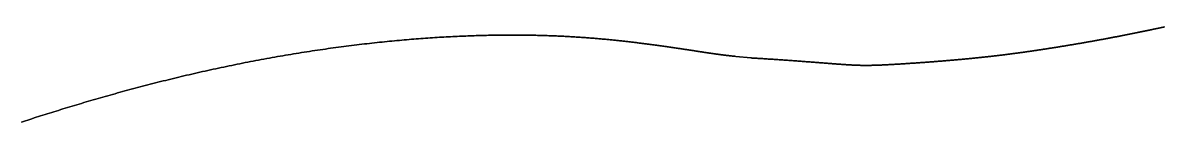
# Model space of a CAD drawing. Header units: inches. Extents: x 130170 to 284068, y 377793 to 804530.
# Drawn here: x 253942.7 to 254027.8, y 753932.6 to 753939.7 of the extents above; entities that cross this region are included whole.
import ezdxf

# ---------------------------------------------------------------- set-up
doc = ezdxf.new("R2010")
doc.units = ezdxf.units.IN
doc.header["$MEASUREMENT"] = 0
doc.layers.add('muni_il', color=7, linetype='Continuous')

msp = doc.modelspace()

# ---------------------------------------------------------------- linework, layer by layer
at = {"layer": 'muni_il'}
for points in [[(254027.872, 753939.684), (254027.829, 753939.675), (254027.785, 753939.666), (254027.742, 753939.657), (254027.698, 753939.648), (254027.655, 753939.638), (254027.612, 753939.629), (254027.569, 753939.62), (254027.526, 753939.611), (254027.483, 753939.602), (254027.44, 753939.593), (254027.398, 753939.584), (254027.355, 753939.575), (254027.313, 753939.567), (254027.27, 753939.558), (254027.228, 753939.549), (254027.186, 753939.54), (254027.144, 753939.531), (254027.101, 753939.522), (254027.059, 753939.514), (254027.017, 753939.505), (254026.976, 753939.496), (254026.934, 753939.487), (254026.892, 753939.479), (254026.85, 753939.47), (254026.809, 753939.461), (254026.767, 753939.453), (254026.725, 753939.444), (254026.684, 753939.435), (254026.643, 753939.427), (254026.601, 753939.418), (254026.56, 753939.41), (254026.519, 753939.401), (254026.477, 753939.393), (254026.436, 753939.384), (254026.395, 753939.376), (254026.354, 753939.367), (254026.313, 753939.359), (254026.272, 753939.35), (254026.231, 753939.342), (254026.19, 753939.333), (254026.149, 753939.325), (254026.108, 753939.317), (254026.067, 753939.308), (254026.026, 753939.3), (254025.985, 753939.292), (254025.944, 753939.283), (254025.903, 753939.275), (254025.863, 753939.267), (254025.822, 753939.258), (254025.781, 753939.25), (254025.74, 753939.242), (254025.699, 753939.234), (254025.658, 753939.225), (254025.618, 753939.217), (254025.577, 753939.209), (254025.536, 753939.201), (254025.495, 753939.193), (254025.454, 753939.184), (254025.414, 753939.176), (254025.373, 753939.168), (254025.332, 753939.16), (254025.291, 753939.152), (254025.25, 753939.144), (254025.209, 753939.136), (254025.169, 753939.128), (254025.128, 753939.119), (254025.087, 753939.111), (254025.046, 753939.103), (254025.005, 753939.095), (254024.964, 753939.087), (254024.923, 753939.079), (254024.882, 753939.071), (254024.841, 753939.063), (254024.8, 753939.055), (254024.759, 753939.047), (254024.717, 753939.039), (254024.676, 753939.031), (254024.635, 753939.023), (254024.594, 753939.015), (254024.552, 753939.007), (254024.511, 753938.999), (254024.47, 753938.991), (254024.428, 753938.983), (254024.387, 753938.975), (254024.345, 753938.967), (254024.304, 753938.959), (254024.262, 753938.951), (254024.221, 753938.943), (254024.179, 753938.935), (254024.137, 753938.927), (254024.096, 753938.919), (254024.054, 753938.911), (254024.012, 753938.903), (254023.97, 753938.896), (254023.928, 753938.888), (254023.886, 753938.88), (254023.844, 753938.872), (254023.802, 753938.864), (254023.76, 753938.856), (254023.718, 753938.848), (254023.675, 753938.84), (254023.633, 753938.832), (254023.59, 753938.824), (254023.548, 753938.816), (254023.506, 753938.809), (254023.463, 753938.801), (254023.42, 753938.793), (254023.378, 753938.785), (254023.335, 753938.777), (254023.292, 753938.769), (254023.249, 753938.761), (254023.207, 753938.754), (254023.163, 753938.746), (254023.12, 753938.738), (254023.077, 753938.73), (254023.034, 753938.722), (254022.991, 753938.714), (254022.948, 753938.706), (254022.904, 753938.699), (254022.861, 753938.691), (254022.817, 753938.683), (254022.774, 753938.675), (254022.73, 753938.667), (254022.687, 753938.659), (254022.643, 753938.651), (254022.599, 753938.644), (254022.555, 753938.636), (254022.511, 753938.628), (254022.467, 753938.62), (254022.423, 753938.612), (254022.379, 753938.604), (254022.335, 753938.597), (254022.291, 753938.589), (254022.247, 753938.581), (254022.202, 753938.573), (254022.158, 753938.565), (254022.113, 753938.558), (254022.069, 753938.55), (254022.024, 753938.542), (254021.979, 753938.534), (254021.935, 753938.526), (254021.89, 753938.519), (254021.845, 753938.511), (254021.8, 753938.503), (254021.755, 753938.495), (254021.71, 753938.488), (254021.665, 753938.48), (254021.62, 753938.472), (254021.575, 753938.464), (254021.53, 753938.456), (254021.484, 753938.449), (254021.439, 753938.441), (254021.393, 753938.433), (254021.348, 753938.425), (254021.302, 753938.418), (254021.257, 753938.41), (254021.211, 753938.402), (254021.166, 753938.395), (254021.12, 753938.387), (254021.074, 753938.379), (254021.028, 753938.372), (254020.982, 753938.364), (254020.936, 753938.356), (254020.89, 753938.348), (254020.844, 753938.341), (254020.798, 753938.333), (254020.752, 753938.325), (254020.706, 753938.318), (254020.66, 753938.31), (254020.614, 753938.303), (254020.567, 753938.295), (254020.521, 753938.287), (254020.475, 753938.28), (254020.428, 753938.272), (254020.382, 753938.264), (254020.335, 753938.257), (254020.289, 753938.249), (254020.242, 753938.242), (254020.196, 753938.234), (254020.149, 753938.227), (254020.102, 753938.219), (254020.056, 753938.212), (254020.009, 753938.204), (254019.962, 753938.197), (254019.916, 753938.189), (254019.869, 753938.182), (254019.822, 753938.174), (254019.775, 753938.167), (254019.728, 753938.159), (254019.681, 753938.152), (254019.634, 753938.144), (254019.587, 753938.137), (254019.54, 753938.13), (254019.493, 753938.122), (254019.446, 753938.115), (254019.399, 753938.107), (254019.352, 753938.1), (254019.305, 753938.093), (254019.258, 753938.085), (254019.211, 753938.078), (254019.164, 753938.071), (254019.117, 753938.064), (254019.07, 753938.056), (254019.022, 753938.049), (254018.975, 753938.042), (254018.928, 753938.035), (254018.881, 753938.027), (254018.834, 753938.02), (254018.787, 753938.013), (254018.739, 753938.006), (254018.692, 753937.999), (254018.645, 753937.992), (254018.598, 753937.985), (254018.55, 753937.978), (254018.503, 753937.97), (254018.456, 753937.964), (254018.409, 753937.957), (254018.361, 753937.95), (254018.314, 753937.943), (254018.267, 753937.935), (254018.22, 753937.929), (254018.172, 753937.922), (254018.125, 753937.915), (254018.078, 753937.908), (254018.031, 753937.901), (254017.983, 753937.894), (254017.936, 753937.887), (254017.889, 753937.881), (254017.842, 753937.874), (254017.794, 753937.867), (254017.747, 753937.86), (254017.7, 753937.853), (254017.652, 753937.847), (254017.605, 753937.84), (254017.558, 753937.833), (254017.511, 753937.827), (254017.464, 753937.82), (254017.417, 753937.814), (254017.369, 753937.807), (254017.322, 753937.8), (254017.275, 753937.794), (254017.228, 753937.787), (254017.181, 753937.781), (254017.133, 753937.774), (254017.086, 753937.768), (254017.039, 753937.762), (254016.992, 753937.755), (254016.945, 753937.749), (254016.898, 753937.742), (254016.851, 753937.736), (254016.803, 753937.73), (254016.756, 753937.724), (254016.709, 753937.717), (254016.662, 753937.711), (254016.615, 753937.705), (254016.568, 753937.699), (254016.521, 753937.693), (254016.474, 753937.686), (254016.427, 753937.68), (254016.38, 753937.674), (254016.332, 753937.668), (254016.285, 753937.662), (254016.238, 753937.656), (254016.191, 753937.65), (254016.144, 753937.644), (254016.097, 753937.638), (254016.05, 753937.632), (254016.003, 753937.626), (254015.956, 753937.62), (254015.909, 753937.614), (254015.862, 753937.609), (254015.815, 753937.603), (254015.768, 753937.597), (254015.721, 753937.591), (254015.674, 753937.586), (254015.627, 753937.58), (254015.58, 753937.574), (254015.533, 753937.569), (254015.486, 753937.563), (254015.439, 753937.557), (254015.391, 753937.552), (254015.344, 753937.546), (254015.297, 753937.541), (254015.25, 753937.535), (254015.203, 753937.53), (254015.156, 753937.524), (254015.109, 753937.519), (254015.062, 753937.513), (254015.015, 753937.508), (254014.968, 753937.503), (254014.921, 753937.497), (254014.873, 753937.492), (254014.826, 753937.487), (254014.779, 753937.481), (254014.732, 753937.476), (254014.685, 753937.471), (254014.637, 753937.466), (254014.59, 753937.46), (254014.543, 753937.455), (254014.496, 753937.45), (254014.448, 753937.445), (254014.401, 753937.44), (254014.354, 753937.435), (254014.306, 753937.43), (254014.259, 753937.425), (254014.212, 753937.42), (254014.164, 753937.415), (254014.117, 753937.41), (254014.07, 753937.405), (254014.022, 753937.4), (254013.975, 753937.395), (254013.927, 753937.39), (254013.88, 753937.385), (254013.832, 753937.38), (254013.785, 753937.376), (254013.737, 753937.371), (254013.689, 753937.366), (254013.642, 753937.361), (254013.594, 753937.357), (254013.546, 753937.352), (254013.499, 753937.347), (254013.451, 753937.343), (254013.403, 753937.338), (254013.355, 753937.333), (254013.308, 753937.329), (254013.26, 753937.324), (254013.212, 753937.319), (254013.164, 753937.315), (254013.116, 753937.31), (254013.068, 753937.306), (254013.02, 753937.301), (254012.972, 753937.297), (254012.924, 753937.292), (254012.876, 753937.288), (254012.828, 753937.284), (254012.78, 753937.279), (254012.732, 753937.275), (254012.684, 753937.27), (254012.636, 753937.266), (254012.588, 753937.262), (254012.539, 753937.257), (254012.491, 753937.253), (254012.443, 753937.249), (254012.395, 753937.245), (254012.347, 753937.24), (254012.298, 753937.236), (254012.25, 753937.232), (254012.202, 753937.228), (254012.153, 753937.223), (254012.105, 753937.219), (254012.057, 753937.215), (254012.008, 753937.211), (254011.96, 753937.207), (254011.912, 753937.203), (254011.863, 753937.199), (254011.815, 753937.195), (254011.766, 753937.191), (254011.718, 753937.187), (254011.67, 753937.183), (254011.621, 753937.179), (254011.573, 753937.175), (254011.525, 753937.171), (254011.476, 753937.167), (254011.428, 753937.163), (254011.379, 753937.159), (254011.331, 753937.155), (254011.283, 753937.151), (254011.234, 753937.147), (254011.186, 753937.143), (254011.138, 753937.139), (254011.089, 753937.136), (254011.041, 753937.132), (254010.993, 753937.128), (254010.945, 753937.124), (254010.897, 753937.121), (254010.848, 753937.117), (254010.8, 753937.113), (254010.752, 753937.109), (254010.704, 753937.106), (254010.656, 753937.102), (254010.608, 753937.098), (254010.56, 753937.095), (254010.512, 753937.091), (254010.465, 753937.088), (254010.417, 753937.084), (254010.369, 753937.08), (254010.321, 753937.077), (254010.274, 753937.073), (254010.226, 753937.07), (254010.179, 753937.066), (254010.131, 753937.063), (254010.084, 753937.059), (254010.037, 753937.056), (254009.99, 753937.052), (254009.943, 753937.049), (254009.896, 753937.046), (254009.849, 753937.042), (254009.802, 753937.039), (254009.755, 753937.036), (254009.709, 753937.032), (254009.662, 753937.029), (254009.616, 753937.026), (254009.569, 753937.022), (254009.523, 753937.019), (254009.477, 753937.016), (254009.431, 753937.013), (254009.385, 753937.01), (254009.34, 753937.006), (254009.294, 753937.003), (254009.248, 753937), (254009.203, 753936.997), (254009.158, 753936.994), (254009.113, 753936.991), (254009.068, 753936.988), (254009.023, 753936.985), (254008.978, 753936.982), (254008.934, 753936.979), (254008.889, 753936.976), (254008.845, 753936.973), (254008.801, 753936.97), (254008.757, 753936.967), (254008.714, 753936.964), (254008.67, 753936.961), (254008.627, 753936.958), (254008.583, 753936.956), (254008.54, 753936.953), (254008.498, 753936.95), (254008.455, 753936.947), (254008.412, 753936.945), (254008.37, 753936.942), (254008.328, 753936.939), (254008.286, 753936.937), (254008.244, 753936.934), (254008.203, 753936.932), (254008.161, 753936.929), (254008.12, 753936.927), (254008.079, 753936.924), (254008.038, 753936.922), (254007.998, 753936.919), (254007.957, 753936.917), (254007.917, 753936.914), (254007.877, 753936.912), (254007.838, 753936.91), (254007.798, 753936.907), (254007.759, 753936.905), (254007.72, 753936.903), (254007.681, 753936.901), (254007.642, 753936.898), (254007.604, 753936.896), (254007.566, 753936.894), (254007.528, 753936.892), (254007.49, 753936.89), (254007.452, 753936.888), (254007.415, 753936.886), (254007.378, 753936.884), (254007.341, 753936.882), (254007.305, 753936.88), (254007.268, 753936.878), (254007.232, 753936.876), (254007.196, 753936.874), (254007.16, 753936.873), (254007.125, 753936.871), (254007.089, 753936.869), (254007.054, 753936.867), (254007.02, 753936.866), (254006.985, 753936.864), (254006.951, 753936.863), (254006.917, 753936.861), (254006.883, 753936.859), (254006.849, 753936.858), (254006.815, 753936.856), (254006.782, 753936.855), (254006.749, 753936.854), (254006.716, 753936.852), (254006.684, 753936.851), (254006.651, 753936.85), (254006.619, 753936.848), (254006.587, 753936.847), (254006.555, 753936.846), (254006.524, 753936.845), (254006.492, 753936.844), (254006.461, 753936.843), (254006.43, 753936.841), (254006.4, 753936.841), (254006.369, 753936.84), (254006.339, 753936.839), (254006.309, 753936.838), (254006.279, 753936.837), (254006.249, 753936.836), (254006.219, 753936.835), (254006.19, 753936.834), (254006.161, 753936.834), (254006.132, 753936.833), (254006.103, 753936.832), (254006.074, 753936.832), (254006.046, 753936.831), (254006.017, 753936.83), (254005.989, 753936.83), (254005.961, 753936.829), (254005.933, 753936.829), (254005.905, 753936.829), (254005.877, 753936.828), (254005.85, 753936.828), (254005.823, 753936.828), (254005.795, 753936.827), (254005.768, 753936.827), (254005.741, 753936.827), (254005.714, 753936.827), (254005.688, 753936.827), (254005.661, 753936.826), (254005.634, 753936.826), (254005.608, 753936.826), (254005.582, 753936.826), (254005.555, 753936.826), (254005.529, 753936.826), (254005.503, 753936.827), (254005.477, 753936.827), (254005.451, 753936.827), (254005.425, 753936.827), (254005.399, 753936.827), (254005.374, 753936.828), (254005.348, 753936.828), (254005.322, 753936.828), (254005.297, 753936.829), (254005.271, 753936.829), (254005.246, 753936.83), (254005.22, 753936.83), (254005.194, 753936.83), (254005.169, 753936.831), (254005.144, 753936.832), (254005.118, 753936.832), (254005.093, 753936.833), (254005.067, 753936.834), (254005.042, 753936.834), (254005.016, 753936.835), (254004.991, 753936.836), (254004.965, 753936.837), (254004.939, 753936.838), (254004.914, 753936.838), (254004.888, 753936.839), (254004.862, 753936.84), (254004.837, 753936.841), (254004.811, 753936.842), (254004.785, 753936.843), (254004.759, 753936.844), (254004.733, 753936.846), (254004.707, 753936.847), (254004.68, 753936.848), (254004.654, 753936.849), (254004.627, 753936.85), (254004.601, 753936.852), (254004.574, 753936.853), (254004.547, 753936.854), (254004.52, 753936.856), (254004.493, 753936.857), (254004.466, 753936.859), (254004.438, 753936.86), (254004.411, 753936.862), (254004.383, 753936.863), (254004.355, 753936.865), (254004.327, 753936.866), (254004.298, 753936.868), (254004.27, 753936.87), (254004.241, 753936.872), (254004.212, 753936.873), (254004.182, 753936.875), (254004.153, 753936.877), (254004.123, 753936.879), (254004.093, 753936.881), (254004.063, 753936.883), (254004.032, 753936.885), (254004.001, 753936.887), (254003.97, 753936.889), (254003.938, 753936.891), (254003.906, 753936.893), (254003.874, 753936.895), (254003.842, 753936.898), (254003.809, 753936.9), (254003.776, 753936.902), (254003.742, 753936.905), (254003.708, 753936.907), (254003.673, 753936.91), (254003.638, 753936.912), (254003.603, 753936.915), (254003.567, 753936.917), (254003.531, 753936.92), (254003.494, 753936.923), (254003.457, 753936.925), (254003.419, 753936.928), (254003.38, 753936.931), (254003.342, 753936.934), (254003.302, 753936.937), (254003.262, 753936.94), (254003.222, 753936.943), (254003.18, 753936.946), (254003.138, 753936.949), (254003.096, 753936.953), (254003.053, 753936.956), (254003.009, 753936.959), (254002.964, 753936.963), (254002.919, 753936.966), (254002.873, 753936.97), (254002.827, 753936.973), (254002.779, 753936.977), (254002.731, 753936.981), (254002.682, 753936.985), (254002.632, 753936.988), (254002.581, 753936.992), (254002.53, 753936.996), (254002.478, 753937), (254002.424, 753937.004), (254002.37, 753937.009), (254002.315, 753937.013), (254002.259, 753937.017), (254002.202, 753937.022), (254002.144, 753937.026), (254002.086, 753937.031), (254002.026, 753937.035), (254001.965, 753937.04), (254001.903, 753937.045), (254001.84, 753937.05), (254001.776, 753937.055), (254001.712, 753937.06), (254001.645, 753937.065), (254001.579, 753937.07), (254001.51, 753937.075), (254001.441, 753937.08), (254001.371, 753937.086), (254001.3, 753937.091), (254001.228, 753937.096), (254001.154, 753937.102), (254001.08, 753937.107), (254001.004, 753937.113), (254000.928, 753937.119), (254000.85, 753937.125), (254000.772, 753937.13), (254000.692, 753937.136), (254000.612, 753937.142), (254000.53, 753937.148), (254000.448, 753937.154), (254000.365, 753937.16), (254000.28, 753937.166), (254000.195, 753937.173), (254000.11, 753937.179), (254000.023, 753937.185), (253999.936, 753937.191), (253999.848, 753937.197), (253999.759, 753937.204), (253999.67, 753937.21), (253999.581, 753937.216), (253999.491, 753937.222), (253999.4, 753937.229), (253999.31, 753937.235), (253999.219, 753937.241), (253999.128, 753937.247), (253999.037, 753937.253), (253998.946, 753937.26), (253998.856, 753937.265), (253998.765, 753937.272), (253998.675, 753937.278), (253998.586, 753937.283), (253998.498, 753937.289), (253998.41, 753937.295), (253998.323, 753937.3), (253998.237, 753937.306), (253998.153, 753937.311), (253998.07, 753937.316), (253997.989, 753937.321), (253997.909, 753937.326), (253997.832, 753937.331), (253997.756, 753937.336), (253997.683, 753937.34), (253997.613, 753937.344), (253997.545, 753937.348), (253997.481, 753937.352), (253997.419, 753937.356), (253997.362, 753937.359), (253997.307, 753937.362), (253997.257, 753937.365), (253997.211, 753937.368), (253997.17, 753937.37), (253997.133, 753937.372), (253997.102, 753937.374), (253997.075, 753937.376), (253997.055, 753937.377), (253997.04, 753937.378), (253997.031, 753937.378), (253995.904, 753937.493), (253995.819, 753937.502), (253995.778, 753937.507), (253995.738, 753937.511), (253995.699, 753937.515), (253995.66, 753937.519), (253995.623, 753937.523), (253995.586, 753937.527), (253995.549, 753937.531), (253995.514, 753937.535), (253995.479, 753937.539), (253995.444, 753937.543), (253995.411, 753937.547), (253995.377, 753937.55), (253995.345, 753937.554), (253995.312, 753937.558), (253995.28, 753937.561), (253995.249, 753937.565), (253995.218, 753937.568), (253995.188, 753937.572), (253995.158, 753937.576), (253995.128, 753937.579), (253995.098, 753937.583), (253995.069, 753937.586), (253995.041, 753937.589), (253995.012, 753937.593), (253994.984, 753937.596), (253994.956, 753937.6), (253994.928, 753937.603), (253994.9, 753937.606), (253994.873, 753937.61), (253994.845, 753937.613), (253994.818, 753937.616), (253994.791, 753937.62), (253994.764, 753937.623), (253994.737, 753937.627), (253994.711, 753937.63), (253994.684, 753937.634), (253994.657, 753937.637), (253994.63, 753937.641), (253994.604, 753937.644), (253994.577, 753937.648), (253994.55, 753937.651), (253994.523, 753937.655), (253994.496, 753937.659), (253994.469, 753937.662), (253994.442, 753937.666), (253994.415, 753937.67), (253994.387, 753937.674), (253994.36, 753937.677), (253994.332, 753937.681), (253994.304, 753937.685), (253994.276, 753937.689), (253994.248, 753937.693), (253994.219, 753937.697), (253994.191, 753937.701), (253994.162, 753937.705), (253994.133, 753937.71), (253994.103, 753937.714), (253994.074, 753937.718), (253994.044, 753937.723), (253994.014, 753937.727), (253993.984, 753937.731), (253993.953, 753937.736), (253993.922, 753937.741), (253993.891, 753937.745), (253993.859, 753937.75), (253993.827, 753937.755), (253993.795, 753937.76), (253993.762, 753937.764), (253993.73, 753937.769), (253993.696, 753937.774), (253993.663, 753937.78), (253993.629, 753937.785), (253993.594, 753937.79), (253993.56, 753937.795), (253993.525, 753937.8), (253993.49, 753937.806), (253993.454, 753937.811), (253993.418, 753937.817), (253993.381, 753937.822), (253993.344, 753937.828), (253993.307, 753937.834), (253993.269, 753937.84), (253993.231, 753937.845), (253993.193, 753937.851), (253993.154, 753937.857), (253993.115, 753937.863), (253993.075, 753937.869), (253993.035, 753937.875), (253992.995, 753937.882), (253992.954, 753937.888), (253992.913, 753937.894), (253992.872, 753937.9), (253992.83, 753937.907), (253992.787, 753937.913), (253992.744, 753937.92), (253992.701, 753937.926), (253992.658, 753937.933), (253992.614, 753937.94), (253992.569, 753937.946), (253992.524, 753937.953), (253992.479, 753937.96), (253992.434, 753937.967), (253992.388, 753937.974), (253992.341, 753937.981), (253992.295, 753937.988), (253992.248, 753937.995), (253992.2, 753938.002), (253992.152, 753938.01), (253992.104, 753938.017), (253992.055, 753938.024), (253992.006, 753938.031), (253991.957, 753938.039), (253991.907, 753938.046), (253991.857, 753938.054), (253991.806, 753938.061), (253991.755, 753938.069), (253991.704, 753938.076), (253991.652, 753938.084), (253991.6, 753938.092), (253991.547, 753938.099), (253991.495, 753938.107), (253991.441, 753938.115), (253991.388, 753938.123), (253991.334, 753938.131), (253991.28, 753938.138), (253991.225, 753938.146), (253991.17, 753938.154), (253991.115, 753938.162), (253991.059, 753938.17), (253991.003, 753938.178), (253990.946, 753938.186), (253990.89, 753938.194), (253990.833, 753938.203), (253990.775, 753938.211), (253990.718, 753938.219), (253990.659, 753938.227), (253990.601, 753938.235), (253990.542, 753938.244), (253990.483, 753938.252), (253990.424, 753938.26), (253990.364, 753938.268), (253990.304, 753938.277), (253990.243, 753938.285), (253990.183, 753938.293), (253990.121, 753938.302), (253990.06, 753938.31), (253989.998, 753938.319), (253989.936, 753938.327), (253989.874, 753938.335), (253989.811, 753938.344), (253989.748, 753938.352), (253989.684, 753938.361), (253989.62, 753938.369), (253989.556, 753938.378), (253989.492, 753938.386), (253989.427, 753938.395), (253989.362, 753938.403), (253989.296, 753938.412), (253989.231, 753938.42), (253989.165, 753938.429), (253989.098, 753938.437), (253989.031, 753938.446), (253988.964, 753938.454), (253988.896, 753938.463), (253988.829, 753938.471), (253988.76, 753938.48), (253988.692, 753938.488), (253988.623, 753938.497), (253988.553, 753938.505), (253988.484, 753938.514), (253988.413, 753938.522), (253988.343, 753938.531), (253988.272, 753938.539), (253988.201, 753938.548), (253988.129, 753938.556), (253988.057, 753938.565), (253987.985, 753938.573), (253987.912, 753938.582), (253987.838, 753938.59), (253987.765, 753938.599), (253987.69, 753938.607), (253987.616, 753938.615), (253987.541, 753938.624), (253987.465, 753938.632), (253987.39, 753938.64), (253987.313, 753938.649), (253987.236, 753938.657), (253987.159, 753938.665), (253987.081, 753938.673), (253987.003, 753938.682), (253986.924, 753938.69), (253986.845, 753938.698), (253986.765, 753938.706), (253986.685, 753938.714), (253986.604, 753938.722), (253986.523, 753938.73), (253986.441, 753938.738), (253986.358, 753938.746), (253986.275, 753938.754), (253986.192, 753938.762), (253986.108, 753938.77), (253986.023, 753938.778), (253985.938, 753938.785), (253985.852, 753938.793), (253985.765, 753938.8), (253985.678, 753938.808), (253985.59, 753938.816), (253985.502, 753938.823), (253985.413, 753938.83), (253985.323, 753938.838), (253985.233, 753938.845), (253985.142, 753938.852), (253985.05, 753938.86), (253984.958, 753938.867), (253984.865, 753938.874), (253984.771, 753938.88), (253984.677, 753938.887), (253984.582, 753938.894), (253984.486, 753938.901), (253984.389, 753938.908), (253984.292, 753938.914), (253984.194, 753938.921), (253984.095, 753938.927), (253983.995, 753938.933), (253983.895, 753938.94), (253983.794, 753938.946), (253983.692, 753938.952), (253983.589, 753938.957), (253983.485, 753938.963), (253983.381, 753938.969), (253983.276, 753938.975), (253983.17, 753938.98), (253983.063, 753938.986), (253982.955, 753938.991), (253982.846, 753938.996), (253982.737, 753939.001), (253982.627, 753939.006), (253982.515, 753939.01), (253982.403, 753939.015), (253982.29, 753939.02), (253982.177, 753939.024), (253982.062, 753939.028), (253981.946, 753939.032), (253981.83, 753939.036), (253981.712, 753939.04), (253981.594, 753939.043), (253981.475, 753939.047), (253981.354, 753939.05), (253981.233, 753939.053), (253981.111, 753939.056), (253980.988, 753939.059), (253980.864, 753939.061), (253980.739, 753939.064), (253980.613, 753939.066), (253980.486, 753939.068), (253980.359, 753939.07), (253980.23, 753939.072), (253980.1, 753939.073), (253979.97, 753939.074), (253979.838, 753939.076), (253979.706, 753939.076), (253979.572, 753939.077), (253979.438, 753939.077), (253979.302, 753939.078), (253979.166, 753939.078), (253979.028, 753939.077), (253978.89, 753939.077), (253978.751, 753939.076), (253978.61, 753939.075), (253978.469, 753939.074), (253978.327, 753939.073), (253978.184, 753939.071), (253978.04, 753939.069), (253977.894, 753939.067), (253977.748, 753939.065), (253977.601, 753939.062), (253977.453, 753939.059), (253977.304, 753939.056), (253977.154, 753939.052), (253977.004, 753939.048), (253976.852, 753939.044), (253976.699, 753939.04), (253976.545, 753939.035), (253976.391, 753939.03), (253976.235, 753939.025), (253976.079, 753939.02), (253975.922, 753939.014), (253975.763, 753939.008), (253975.604, 753939.001), (253975.444, 753938.995), (253975.283, 753938.988), (253975.121, 753938.98), (253974.958, 753938.973), (253974.795, 753938.965), (253974.63, 753938.956), (253974.465, 753938.948), (253974.298, 753938.939), (253974.131, 753938.929), (253973.963, 753938.92), (253973.795, 753938.91), (253973.625, 753938.899), (253973.454, 753938.889), (253973.283, 753938.878), (253973.111, 753938.866), (253972.938, 753938.854), (253972.765, 753938.842), (253972.59, 753938.83), (253972.415, 753938.817), (253972.239, 753938.804), (253972.063, 753938.79), (253971.885, 753938.776), (253971.707, 753938.762), (253971.528, 753938.747), (253971.348, 753938.732), (253971.168, 753938.717), (253970.987, 753938.701), (253970.805, 753938.685), (253970.623, 753938.668), (253970.44, 753938.651), (253970.256, 753938.634), (253970.072, 753938.616), (253969.887, 753938.598), (253969.702, 753938.579), (253969.515, 753938.56), (253969.329, 753938.541), (253969.141, 753938.521), (253968.953, 753938.501), (253968.765, 753938.481), (253968.576, 753938.46), (253968.386, 753938.439), (253968.196, 753938.417), (253968.006, 753938.395), (253967.815, 753938.372), (253967.623, 753938.349), (253967.431, 753938.326), (253967.238, 753938.302), (253967.046, 753938.278), (253966.852, 753938.254), (253966.658, 753938.229), (253966.464, 753938.203), (253966.269, 753938.178), (253966.074, 753938.151), (253965.879, 753938.125), (253965.683, 753938.098), (253965.487, 753938.071), (253965.291, 753938.043), (253965.094, 753938.015), (253964.897, 753937.986), (253964.7, 753937.957), (253964.502, 753937.928), (253964.304, 753937.898), (253964.106, 753937.868), (253963.908, 753937.837), (253963.709, 753937.806), (253963.51, 753937.775), (253963.311, 753937.743), (253963.112, 753937.711), (253962.912, 753937.679), (253962.713, 753937.646), (253962.513, 753937.612), (253962.313, 753937.579), (253962.113, 753937.545), (253961.913, 753937.51), (253961.713, 753937.475), (253961.512, 753937.44), (253961.312, 753937.405), (253961.111, 753937.369), (253960.911, 753937.332), (253960.71, 753937.296), (253960.51, 753937.259), (253960.309, 753937.221), (253960.109, 753937.184), (253959.908, 753937.146), (253959.708, 753937.107), (253959.507, 753937.068), (253959.307, 753937.029), (253959.106, 753936.99), (253958.906, 753936.95), (253958.706, 753936.91), (253958.506, 753936.87), (253958.306, 753936.829), (253958.106, 753936.788), (253957.906, 753936.746), (253957.707, 753936.704), (253957.507, 753936.662), (253957.308, 753936.62), (253957.109, 753936.577), (253956.91, 753936.534), (253956.712, 753936.491), (253956.513, 753936.448), (253956.315, 753936.404), (253956.117, 753936.36), (253955.92, 753936.315), (253955.722, 753936.271), (253955.525, 753936.226), (253955.328, 753936.18), (253955.132, 753936.135), (253954.936, 753936.089), (253954.74, 753936.043), (253954.544, 753935.997), (253954.349, 753935.951), (253954.154, 753935.904), (253953.959, 753935.857), (253953.765, 753935.81), (253953.572, 753935.762), (253953.378, 753935.715), (253953.185, 753935.667), (253952.993, 753935.619), (253952.801, 753935.571), (253952.609, 753935.522), (253952.418, 753935.474), (253952.227, 753935.425), (253952.036, 753935.376), (253951.847, 753935.327), (253951.657, 753935.277), (253951.468, 753935.228), (253951.28, 753935.178), (253951.092, 753935.129), (253950.904, 753935.079), (253950.717, 753935.029), (253950.531, 753934.978), (253950.345, 753934.928), (253950.16, 753934.878), (253949.975, 753934.827), (253949.791, 753934.776), (253949.607, 753934.726), (253949.424, 753934.675), (253949.241, 753934.624), (253949.059, 753934.572), (253948.878, 753934.521), (253948.697, 753934.47), (253948.517, 753934.419), (253948.337, 753934.367), (253948.158, 753934.316), (253947.98, 753934.264), (253947.802, 753934.213), (253947.625, 753934.161), (253947.448, 753934.109), (253947.272, 753934.058), (253947.097, 753934.006), (253946.922, 753933.954), (253946.748, 753933.902), (253946.575, 753933.851), (253946.402, 753933.799), (253946.23, 753933.747), (253946.059, 753933.695), (253945.888, 753933.643), (253945.718, 753933.591), (253945.549, 753933.539), (253945.38, 753933.488), (253945.212, 753933.436), (253945.045, 753933.384), (253944.878, 753933.332), (253944.712, 753933.281), (253944.547, 753933.229), (253944.382, 753933.178), (253944.218, 753933.126), (253944.055, 753933.075), (253943.892, 753933.023), (253943.73, 753932.972), (253943.569, 753932.921), (253943.408, 753932.869), (253943.248, 753932.818), (253943.089, 753932.767), (253942.931, 753932.716), (253942.773, 753932.666), (253942.616, 753932.615)], [(253942.616, 753932.615), (253942.773, 753932.666), (253942.931, 753932.716), (253943.089, 753932.767), (253943.248, 753932.818), (253943.408, 753932.869), (253943.569, 753932.921), (253943.73, 753932.972), (253943.892, 753933.023), (253944.055, 753933.075), (253944.218, 753933.126), (253944.382, 753933.178), (253944.547, 753933.229), (253944.712, 753933.281), (253944.878, 753933.332), (253945.045, 753933.384), (253945.212, 753933.436), (253945.38, 753933.488), (253945.549, 753933.539), (253945.718, 753933.591), (253945.888, 753933.643), (253946.059, 753933.695), (253946.23, 753933.747), (253946.402, 753933.799), (253946.575, 753933.851), (253946.748, 753933.902), (253946.922, 753933.954), (253947.097, 753934.006), (253947.272, 753934.058), (253947.448, 753934.109), (253947.625, 753934.161), (253947.802, 753934.213), (253947.98, 753934.264), (253948.158, 753934.316), (253948.337, 753934.367), (253948.517, 753934.419), (253948.697, 753934.47), (253948.878, 753934.521), (253949.059, 753934.572), (253949.241, 753934.624), (253949.424, 753934.675), (253949.607, 753934.726), (253949.791, 753934.776), (253949.975, 753934.827), (253950.16, 753934.878), (253950.345, 753934.928), (253950.531, 753934.978), (253950.717, 753935.029), (253950.904, 753935.079), (253951.092, 753935.129), (253951.28, 753935.178), (253951.468, 753935.228), (253951.657, 753935.277), (253951.847, 753935.327), (253952.036, 753935.376), (253952.227, 753935.425), (253952.418, 753935.474), (253952.609, 753935.522), (253952.801, 753935.571), (253952.993, 753935.619), (253953.185, 753935.667), (253953.378, 753935.715), (253953.572, 753935.762), (253953.765, 753935.81), (253953.959, 753935.857), (253954.154, 753935.904), (253954.349, 753935.951), (253954.544, 753935.997), (253954.74, 753936.043), (253954.936, 753936.089), (253955.132, 753936.135), (253955.328, 753936.18), (253955.525, 753936.226), (253955.722, 753936.271), (253955.92, 753936.315), (253956.117, 753936.36), (253956.315, 753936.404), (253956.513, 753936.448), (253956.712, 753936.491), (253956.91, 753936.534), (253957.109, 753936.577), (253957.308, 753936.62), (253957.507, 753936.662), (253957.707, 753936.704), (253957.906, 753936.746), (253958.106, 753936.788), (253958.306, 753936.829), (253958.506, 753936.87), (253958.706, 753936.91), (253958.906, 753936.95), (253959.106, 753936.99), (253959.307, 753937.029), (253959.507, 753937.068), (253959.708, 753937.107), (253959.908, 753937.146), (253960.109, 753937.184), (253960.309, 753937.221), (253960.51, 753937.259), (253960.71, 753937.296), (253960.911, 753937.332), (253961.111, 753937.369), (253961.312, 753937.405), (253961.512, 753937.44), (253961.713, 753937.475), (253961.913, 753937.51), (253962.113, 753937.545), (253962.313, 753937.579), (253962.513, 753937.612), (253962.713, 753937.646), (253962.912, 753937.679), (253963.112, 753937.711), (253963.311, 753937.743), (253963.51, 753937.775), (253963.709, 753937.806), (253963.908, 753937.837), (253964.106, 753937.868), (253964.304, 753937.898), (253964.502, 753937.928), (253964.7, 753937.957), (253964.897, 753937.986), (253965.094, 753938.015), (253965.291, 753938.043), (253965.487, 753938.071), (253965.683, 753938.098), (253965.879, 753938.125), (253966.074, 753938.151), (253966.269, 753938.178), (253966.464, 753938.203), (253966.658, 753938.229), (253966.852, 753938.254), (253967.046, 753938.278), (253967.238, 753938.302), (253967.431, 753938.326), (253967.623, 753938.349), (253967.815, 753938.372), (253968.006, 753938.395), (253968.196, 753938.417), (253968.386, 753938.439), (253968.576, 753938.46), (253968.765, 753938.481), (253968.953, 753938.501), (253969.141, 753938.521), (253969.329, 753938.541), (253969.515, 753938.56), (253969.702, 753938.579), (253969.887, 753938.598), (253970.072, 753938.616), (253970.256, 753938.634), (253970.44, 753938.651), (253970.623, 753938.668), (253970.805, 753938.685), (253970.987, 753938.701), (253971.168, 753938.717), (253971.348, 753938.732), (253971.528, 753938.747), (253971.707, 753938.762), (253971.885, 753938.776), (253972.063, 753938.79), (253972.239, 753938.804), (253972.415, 753938.817), (253972.59, 753938.83), (253972.765, 753938.842), (253972.938, 753938.854), (253973.111, 753938.866), (253973.283, 753938.878), (253973.454, 753938.889), (253973.625, 753938.899), (253973.795, 753938.91), (253973.963, 753938.92), (253974.131, 753938.929), (253974.298, 753938.939), (253974.465, 753938.948), (253974.63, 753938.956), (253974.795, 753938.965), (253974.958, 753938.973), (253975.121, 753938.98), (253975.283, 753938.988), (253975.444, 753938.995), (253975.604, 753939.001), (253975.763, 753939.008), (253975.922, 753939.014), (253976.079, 753939.02), (253976.235, 753939.025), (253976.391, 753939.03), (253976.545, 753939.035), (253976.699, 753939.04), (253976.852, 753939.044), (253977.004, 753939.048), (253977.154, 753939.052), (253977.304, 753939.056), (253977.453, 753939.059), (253977.601, 753939.062), (253977.748, 753939.065), (253977.894, 753939.067), (253978.04, 753939.069), (253978.184, 753939.071), (253978.327, 753939.073), (253978.469, 753939.074), (253978.61, 753939.075), (253978.751, 753939.076), (253978.89, 753939.077), (253979.028, 753939.077), (253979.166, 753939.078), (253979.302, 753939.078), (253979.438, 753939.077), (253979.572, 753939.077), (253979.706, 753939.076), (253979.838, 753939.076), (253979.97, 753939.074), (253980.1, 753939.073), (253980.23, 753939.072), (253980.359, 753939.07), (253980.486, 753939.068), (253980.613, 753939.066), (253980.739, 753939.064), (253980.864, 753939.061), (253980.988, 753939.059), (253981.111, 753939.056), (253981.233, 753939.053), (253981.354, 753939.05), (253981.475, 753939.047), (253981.594, 753939.043), (253981.712, 753939.04), (253981.83, 753939.036), (253981.946, 753939.032), (253982.062, 753939.028), (253982.177, 753939.024), (253982.29, 753939.02), (253982.403, 753939.015), (253982.515, 753939.01), (253982.627, 753939.006), (253982.737, 753939.001), (253982.846, 753938.996), (253982.955, 753938.991), (253983.063, 753938.986), (253983.17, 753938.98), (253983.276, 753938.975), (253983.381, 753938.969), (253983.485, 753938.963), (253983.589, 753938.957), (253983.692, 753938.952), (253983.794, 753938.946), (253983.895, 753938.94), (253983.995, 753938.933), (253984.095, 753938.927), (253984.194, 753938.921), (253984.292, 753938.914), (253984.389, 753938.908), (253984.486, 753938.901), (253984.582, 753938.894), (253984.677, 753938.887), (253984.771, 753938.88), (253984.865, 753938.874), (253984.958, 753938.867), (253985.05, 753938.86), (253985.142, 753938.852), (253985.233, 753938.845), (253985.323, 753938.838), (253985.413, 753938.83), (253985.502, 753938.823), (253985.59, 753938.816), (253985.678, 753938.808), (253985.765, 753938.8), (253985.852, 753938.793), (253985.938, 753938.785), (253986.023, 753938.778), (253986.108, 753938.77), (253986.192, 753938.762), (253986.275, 753938.754), (253986.358, 753938.746), (253986.441, 753938.738), (253986.523, 753938.73), (253986.604, 753938.722), (253986.685, 753938.714), (253986.765, 753938.706), (253986.845, 753938.698), (253986.924, 753938.69), (253987.003, 753938.682), (253987.081, 753938.673), (253987.159, 753938.665), (253987.236, 753938.657), (253987.313, 753938.649), (253987.39, 753938.64), (253987.465, 753938.632), (253987.541, 753938.624), (253987.616, 753938.615), (253987.69, 753938.607), (253987.765, 753938.599), (253987.838, 753938.59), (253987.912, 753938.582), (253987.985, 753938.573), (253988.057, 753938.565), (253988.129, 753938.556), (253988.201, 753938.548), (253988.272, 753938.539), (253988.343, 753938.531), (253988.413, 753938.522), (253988.484, 753938.514), (253988.553, 753938.505), (253988.623, 753938.497), (253988.692, 753938.488), (253988.76, 753938.48), (253988.829, 753938.471), (253988.896, 753938.463), (253988.964, 753938.454), (253989.031, 753938.446), (253989.098, 753938.437), (253989.165, 753938.429), (253989.231, 753938.42), (253989.296, 753938.412), (253989.362, 753938.403), (253989.427, 753938.395), (253989.492, 753938.386), (253989.556, 753938.378), (253989.62, 753938.369), (253989.684, 753938.361), (253989.748, 753938.352), (253989.811, 753938.344), (253989.874, 753938.335), (253989.936, 753938.327), (253989.998, 753938.319), (253990.06, 753938.31), (253990.121, 753938.302), (253990.183, 753938.293), (253990.243, 753938.285), (253990.304, 753938.277), (253990.364, 753938.268), (253990.424, 753938.26), (253990.483, 753938.252), (253990.542, 753938.244), (253990.601, 753938.235), (253990.659, 753938.227), (253990.718, 753938.219), (253990.775, 753938.211), (253990.833, 753938.203), (253990.89, 753938.194), (253990.946, 753938.186), (253991.003, 753938.178), (253991.059, 753938.17), (253991.115, 753938.162), (253991.17, 753938.154), (253991.225, 753938.146), (253991.28, 753938.138), (253991.334, 753938.131), (253991.388, 753938.123), (253991.441, 753938.115), (253991.495, 753938.107), (253991.547, 753938.099), (253991.6, 753938.092), (253991.652, 753938.084), (253991.704, 753938.076), (253991.755, 753938.069), (253991.806, 753938.061), (253991.857, 753938.054), (253991.907, 753938.046), (253991.957, 753938.039), (253992.006, 753938.031), (253992.055, 753938.024), (253992.104, 753938.017), (253992.152, 753938.01), (253992.2, 753938.002), (253992.248, 753937.995), (253992.295, 753937.988), (253992.341, 753937.981), (253992.388, 753937.974), (253992.434, 753937.967), (253992.479, 753937.96), (253992.524, 753937.953), (253992.569, 753937.946), (253992.614, 753937.94), (253992.658, 753937.933), (253992.701, 753937.926), (253992.744, 753937.92), (253992.787, 753937.913), (253992.83, 753937.907), (253992.872, 753937.9), (253992.913, 753937.894), (253992.954, 753937.888), (253992.995, 753937.882), (253993.035, 753937.875), (253993.075, 753937.869), (253993.115, 753937.863), (253993.154, 753937.857), (253993.193, 753937.851), (253993.231, 753937.845), (253993.269, 753937.84), (253993.307, 753937.834), (253993.344, 753937.828), (253993.381, 753937.822), (253993.418, 753937.817), (253993.454, 753937.811), (253993.49, 753937.806), (253993.525, 753937.8), (253993.56, 753937.795), (253993.594, 753937.79), (253993.629, 753937.785), (253993.663, 753937.78), (253993.696, 753937.774), (253993.73, 753937.769), (253993.762, 753937.764), (253993.795, 753937.76), (253993.827, 753937.755), (253993.859, 753937.75), (253993.891, 753937.745), (253993.922, 753937.741), (253993.953, 753937.736), (253993.984, 753937.731), (253994.014, 753937.727), (253994.044, 753937.723), (253994.074, 753937.718), (253994.103, 753937.714), (253994.133, 753937.71), (253994.162, 753937.705), (253994.191, 753937.701), (253994.219, 753937.697), (253994.248, 753937.693), (253994.276, 753937.689), (253994.304, 753937.685), (253994.332, 753937.681), (253994.36, 753937.677), (253994.387, 753937.674), (253994.415, 753937.67), (253994.442, 753937.666), (253994.469, 753937.662), (253994.496, 753937.659), (253994.523, 753937.655), (253994.55, 753937.651), (253994.577, 753937.648), (253994.604, 753937.644), (253994.63, 753937.641), (253994.657, 753937.637), (253994.684, 753937.634), (253994.711, 753937.63), (253994.737, 753937.627), (253994.764, 753937.623), (253994.791, 753937.62), (253994.818, 753937.616), (253994.845, 753937.613), (253994.873, 753937.61), (253994.9, 753937.606), (253994.928, 753937.603), (253994.956, 753937.6), (253994.984, 753937.596), (253995.012, 753937.593), (253995.041, 753937.589), (253995.069, 753937.586), (253995.098, 753937.583), (253995.128, 753937.579), (253995.158, 753937.576), (253995.188, 753937.572), (253995.218, 753937.568), (253995.249, 753937.565), (253995.28, 753937.561), (253995.312, 753937.558), (253995.345, 753937.554), (253995.377, 753937.55), (253995.411, 753937.547), (253995.444, 753937.543), (253995.479, 753937.539), (253995.514, 753937.535), (253995.549, 753937.531), (253995.586, 753937.527), (253995.623, 753937.523), (253995.66, 753937.519), (253995.699, 753937.515), (253995.738, 753937.511), (253995.778, 753937.507), (253995.819, 753937.502), (253995.904, 753937.493), (253997.031, 753937.378), (253997.04, 753937.378), (253997.055, 753937.377), (253997.075, 753937.376), (253997.102, 753937.374), (253997.133, 753937.372), (253997.17, 753937.37), (253997.211, 753937.368), (253997.257, 753937.365), (253997.307, 753937.362), (253997.362, 753937.359), (253997.419, 753937.356), (253997.481, 753937.352), (253997.545, 753937.348), (253997.613, 753937.344), (253997.683, 753937.34), (253997.756, 753937.336), (253997.832, 753937.331), (253997.909, 753937.326), (253997.989, 753937.321), (253998.07, 753937.316), (253998.153, 753937.311), (253998.237, 753937.306), (253998.323, 753937.3), (253998.41, 753937.295), (253998.498, 753937.289), (253998.586, 753937.283), (253998.675, 753937.278), (253998.765, 753937.272), (253998.856, 753937.265), (253998.946, 753937.26), (253999.037, 753937.253), (253999.128, 753937.247), (253999.219, 753937.241), (253999.31, 753937.235), (253999.4, 753937.229), (253999.491, 753937.222), (253999.581, 753937.216), (253999.67, 753937.21), (253999.759, 753937.204), (253999.848, 753937.197), (253999.936, 753937.191), (254000.023, 753937.185), (254000.11, 753937.179), (254000.195, 753937.173), (254000.28, 753937.166), (254000.365, 753937.16), (254000.448, 753937.154), (254000.53, 753937.148), (254000.612, 753937.142), (254000.692, 753937.136), (254000.772, 753937.13), (254000.85, 753937.125), (254000.928, 753937.119), (254001.004, 753937.113), (254001.08, 753937.107), (254001.154, 753937.102), (254001.228, 753937.096), (254001.3, 753937.091), (254001.371, 753937.086), (254001.441, 753937.08), (254001.51, 753937.075), (254001.579, 753937.07), (254001.645, 753937.065), (254001.712, 753937.06), (254001.776, 753937.055), (254001.84, 753937.05), (254001.903, 753937.045), (254001.965, 753937.04), (254002.026, 753937.035), (254002.086, 753937.031), (254002.144, 753937.026), (254002.202, 753937.022), (254002.259, 753937.017), (254002.315, 753937.013), (254002.37, 753937.009), (254002.424, 753937.004), (254002.478, 753937), (254002.53, 753936.996), (254002.581, 753936.992), (254002.632, 753936.988), (254002.682, 753936.985), (254002.731, 753936.981), (254002.779, 753936.977), (254002.827, 753936.973), (254002.873, 753936.97), (254002.919, 753936.966), (254002.964, 753936.963), (254003.009, 753936.959), (254003.053, 753936.956), (254003.096, 753936.953), (254003.138, 753936.949), (254003.18, 753936.946), (254003.222, 753936.943), (254003.262, 753936.94), (254003.302, 753936.937), (254003.342, 753936.934), (254003.38, 753936.931), (254003.419, 753936.928), (254003.457, 753936.925), (254003.494, 753936.923), (254003.531, 753936.92), (254003.567, 753936.917), (254003.603, 753936.915), (254003.638, 753936.912), (254003.673, 753936.91), (254003.708, 753936.907), (254003.742, 753936.905), (254003.776, 753936.902), (254003.809, 753936.9), (254003.842, 753936.898), (254003.874, 753936.895), (254003.906, 753936.893), (254003.938, 753936.891), (254003.97, 753936.889), (254004.001, 753936.887), (254004.032, 753936.885), (254004.063, 753936.883), (254004.093, 753936.881), (254004.123, 753936.879), (254004.153, 753936.877), (254004.182, 753936.875), (254004.212, 753936.873), (254004.241, 753936.872), (254004.27, 753936.87), (254004.298, 753936.868), (254004.327, 753936.866), (254004.355, 753936.865), (254004.383, 753936.863), (254004.411, 753936.862), (254004.438, 753936.86), (254004.466, 753936.859), (254004.493, 753936.857), (254004.52, 753936.856), (254004.547, 753936.854), (254004.574, 753936.853), (254004.601, 753936.852), (254004.627, 753936.85), (254004.654, 753936.849), (254004.68, 753936.848), (254004.707, 753936.847), (254004.733, 753936.846), (254004.759, 753936.844), (254004.785, 753936.843), (254004.811, 753936.842), (254004.837, 753936.841), (254004.862, 753936.84), (254004.888, 753936.839), (254004.914, 753936.838), (254004.939, 753936.838), (254004.965, 753936.837), (254004.991, 753936.836), (254005.016, 753936.835), (254005.042, 753936.834), (254005.067, 753936.834), (254005.093, 753936.833), (254005.118, 753936.832), (254005.144, 753936.832), (254005.169, 753936.831), (254005.194, 753936.83), (254005.22, 753936.83), (254005.246, 753936.83), (254005.271, 753936.829), (254005.297, 753936.829), (254005.322, 753936.828), (254005.348, 753936.828), (254005.374, 753936.828), (254005.399, 753936.827), (254005.425, 753936.827), (254005.451, 753936.827), (254005.477, 753936.827), (254005.503, 753936.827), (254005.529, 753936.826), (254005.555, 753936.826), (254005.582, 753936.826), (254005.608, 753936.826), (254005.634, 753936.826), (254005.661, 753936.826), (254005.688, 753936.827), (254005.714, 753936.827), (254005.741, 753936.827), (254005.768, 753936.827), (254005.795, 753936.827), (254005.823, 753936.828), (254005.85, 753936.828), (254005.877, 753936.828), (254005.905, 753936.829), (254005.933, 753936.829), (254005.961, 753936.829), (254005.989, 753936.83), (254006.017, 753936.83), (254006.046, 753936.831), (254006.074, 753936.832), (254006.103, 753936.832), (254006.132, 753936.833), (254006.161, 753936.834), (254006.19, 753936.834), (254006.219, 753936.835), (254006.249, 753936.836), (254006.279, 753936.837), (254006.309, 753936.838), (254006.339, 753936.839), (254006.369, 753936.84), (254006.4, 753936.841), (254006.43, 753936.841), (254006.461, 753936.843), (254006.492, 753936.844), (254006.524, 753936.845), (254006.555, 753936.846), (254006.587, 753936.847), (254006.619, 753936.848), (254006.651, 753936.85), (254006.684, 753936.851), (254006.716, 753936.852), (254006.749, 753936.854), (254006.782, 753936.855), (254006.815, 753936.856), (254006.849, 753936.858), (254006.883, 753936.859), (254006.917, 753936.861), (254006.951, 753936.863), (254006.985, 753936.864), (254007.02, 753936.866), (254007.054, 753936.867), (254007.089, 753936.869), (254007.125, 753936.871), (254007.16, 753936.873), (254007.196, 753936.874), (254007.232, 753936.876), (254007.268, 753936.878), (254007.305, 753936.88), (254007.341, 753936.882), (254007.378, 753936.884), (254007.415, 753936.886), (254007.452, 753936.888), (254007.49, 753936.89), (254007.528, 753936.892), (254007.566, 753936.894), (254007.604, 753936.896), (254007.642, 753936.898), (254007.681, 753936.901), (254007.72, 753936.903), (254007.759, 753936.905), (254007.798, 753936.907), (254007.838, 753936.91), (254007.877, 753936.912), (254007.917, 753936.914), (254007.957, 753936.917), (254007.998, 753936.919), (254008.038, 753936.922), (254008.079, 753936.924), (254008.12, 753936.927), (254008.161, 753936.929), (254008.203, 753936.932), (254008.244, 753936.934), (254008.286, 753936.937), (254008.328, 753936.939), (254008.37, 753936.942), (254008.412, 753936.945), (254008.455, 753936.947), (254008.498, 753936.95), (254008.54, 753936.953), (254008.583, 753936.956), (254008.627, 753936.958), (254008.67, 753936.961), (254008.714, 753936.964), (254008.757, 753936.967), (254008.801, 753936.97), (254008.845, 753936.973), (254008.889, 753936.976), (254008.934, 753936.979), (254008.978, 753936.982), (254009.023, 753936.985), (254009.068, 753936.988), (254009.113, 753936.991), (254009.158, 753936.994), (254009.203, 753936.997), (254009.248, 753937), (254009.294, 753937.003), (254009.34, 753937.006), (254009.385, 753937.01), (254009.431, 753937.013), (254009.477, 753937.016), (254009.523, 753937.019), (254009.569, 753937.022), (254009.616, 753937.026), (254009.662, 753937.029), (254009.709, 753937.032), (254009.755, 753937.036), (254009.802, 753937.039), (254009.849, 753937.042), (254009.896, 753937.046), (254009.943, 753937.049), (254009.99, 753937.052), (254010.037, 753937.056), (254010.084, 753937.059), (254010.131, 753937.063), (254010.179, 753937.066), (254010.226, 753937.07), (254010.274, 753937.073), (254010.321, 753937.077), (254010.369, 753937.08), (254010.417, 753937.084), (254010.465, 753937.088), (254010.512, 753937.091), (254010.56, 753937.095), (254010.608, 753937.098), (254010.656, 753937.102), (254010.704, 753937.106), (254010.752, 753937.109), (254010.8, 753937.113), (254010.848, 753937.117), (254010.897, 753937.121), (254010.945, 753937.124), (254010.993, 753937.128), (254011.041, 753937.132), (254011.089, 753937.136), (254011.138, 753937.139), (254011.186, 753937.143), (254011.234, 753937.147), (254011.283, 753937.151), (254011.331, 753937.155), (254011.379, 753937.159), (254011.428, 753937.163), (254011.476, 753937.167), (254011.525, 753937.171), (254011.573, 753937.175), (254011.621, 753937.179), (254011.67, 753937.183), (254011.718, 753937.187), (254011.766, 753937.191), (254011.815, 753937.195), (254011.863, 753937.199), (254011.912, 753937.203), (254011.96, 753937.207), (254012.008, 753937.211), (254012.057, 753937.215), (254012.105, 753937.219), (254012.153, 753937.223), (254012.202, 753937.228), (254012.25, 753937.232), (254012.298, 753937.236), (254012.347, 753937.24), (254012.395, 753937.245), (254012.443, 753937.249), (254012.491, 753937.253), (254012.539, 753937.257), (254012.588, 753937.262), (254012.636, 753937.266), (254012.684, 753937.27), (254012.732, 753937.275), (254012.78, 753937.279), (254012.828, 753937.284), (254012.876, 753937.288), (254012.924, 753937.292), (254012.972, 753937.297), (254013.02, 753937.301), (254013.068, 753937.306), (254013.116, 753937.31), (254013.164, 753937.315), (254013.212, 753937.319), (254013.26, 753937.324), (254013.308, 753937.329), (254013.355, 753937.333), (254013.403, 753937.338), (254013.451, 753937.343), (254013.499, 753937.347), (254013.546, 753937.352), (254013.594, 753937.357), (254013.642, 753937.361), (254013.689, 753937.366), (254013.737, 753937.371), (254013.785, 753937.376), (254013.832, 753937.38), (254013.88, 753937.385), (254013.927, 753937.39), (254013.975, 753937.395), (254014.022, 753937.4), (254014.07, 753937.405), (254014.117, 753937.41), (254014.164, 753937.415), (254014.212, 753937.42), (254014.259, 753937.425), (254014.306, 753937.43), (254014.354, 753937.435), (254014.401, 753937.44), (254014.448, 753937.445), (254014.496, 753937.45), (254014.543, 753937.455), (254014.59, 753937.46), (254014.637, 753937.466), (254014.685, 753937.471), (254014.732, 753937.476), (254014.779, 753937.481), (254014.826, 753937.487), (254014.873, 753937.492), (254014.921, 753937.497), (254014.968, 753937.503), (254015.015, 753937.508), (254015.062, 753937.513), (254015.109, 753937.519), (254015.156, 753937.524), (254015.203, 753937.53), (254015.25, 753937.535), (254015.297, 753937.541), (254015.344, 753937.546), (254015.391, 753937.552), (254015.439, 753937.557), (254015.486, 753937.563), (254015.533, 753937.569), (254015.58, 753937.574), (254015.627, 753937.58), (254015.674, 753937.586), (254015.721, 753937.591), (254015.768, 753937.597), (254015.815, 753937.603), (254015.862, 753937.609), (254015.909, 753937.614), (254015.956, 753937.62), (254016.003, 753937.626), (254016.05, 753937.632), (254016.097, 753937.638), (254016.144, 753937.644), (254016.191, 753937.65), (254016.238, 753937.656), (254016.285, 753937.662), (254016.332, 753937.668), (254016.38, 753937.674), (254016.427, 753937.68), (254016.474, 753937.686), (254016.521, 753937.693), (254016.568, 753937.699), (254016.615, 753937.705), (254016.662, 753937.711), (254016.709, 753937.717), (254016.756, 753937.724), (254016.803, 753937.73), (254016.851, 753937.736), (254016.898, 753937.742), (254016.945, 753937.749), (254016.992, 753937.755), (254017.039, 753937.762), (254017.086, 753937.768), (254017.133, 753937.774), (254017.181, 753937.781), (254017.228, 753937.787), (254017.275, 753937.794), (254017.322, 753937.8), (254017.369, 753937.807), (254017.417, 753937.814), (254017.464, 753937.82), (254017.511, 753937.827), (254017.558, 753937.833), (254017.605, 753937.84), (254017.652, 753937.847), (254017.7, 753937.853), (254017.747, 753937.86), (254017.794, 753937.867), (254017.842, 753937.874), (254017.889, 753937.881), (254017.936, 753937.887), (254017.983, 753937.894), (254018.031, 753937.901), (254018.078, 753937.908), (254018.125, 753937.915), (254018.172, 753937.922), (254018.22, 753937.929), (254018.267, 753937.935), (254018.314, 753937.943), (254018.361, 753937.95), (254018.409, 753937.957), (254018.456, 753937.964), (254018.503, 753937.97), (254018.55, 753937.978), (254018.598, 753937.985), (254018.645, 753937.992), (254018.692, 753937.999), (254018.739, 753938.006), (254018.787, 753938.013), (254018.834, 753938.02), (254018.881, 753938.027), (254018.928, 753938.035), (254018.975, 753938.042), (254019.022, 753938.049), (254019.07, 753938.056), (254019.117, 753938.064), (254019.164, 753938.071), (254019.211, 753938.078), (254019.258, 753938.085), (254019.305, 753938.093), (254019.352, 753938.1), (254019.399, 753938.107), (254019.446, 753938.115), (254019.493, 753938.122), (254019.54, 753938.13), (254019.587, 753938.137), (254019.634, 753938.144), (254019.681, 753938.152), (254019.728, 753938.159), (254019.775, 753938.167), (254019.822, 753938.174), (254019.869, 753938.182), (254019.916, 753938.189), (254019.962, 753938.197), (254020.009, 753938.204), (254020.056, 753938.212), (254020.102, 753938.219), (254020.149, 753938.227), (254020.196, 753938.234), (254020.242, 753938.242), (254020.289, 753938.249), (254020.335, 753938.257), (254020.382, 753938.264), (254020.428, 753938.272), (254020.475, 753938.28), (254020.521, 753938.287), (254020.567, 753938.295), (254020.614, 753938.303), (254020.66, 753938.31), (254020.706, 753938.318), (254020.752, 753938.325), (254020.798, 753938.333), (254020.844, 753938.341), (254020.89, 753938.348), (254020.936, 753938.356), (254020.982, 753938.364), (254021.028, 753938.372), (254021.074, 753938.379), (254021.12, 753938.387), (254021.166, 753938.395), (254021.211, 753938.402), (254021.257, 753938.41), (254021.302, 753938.418), (254021.348, 753938.425), (254021.393, 753938.433), (254021.439, 753938.441), (254021.484, 753938.449), (254021.53, 753938.456), (254021.575, 753938.464), (254021.62, 753938.472), (254021.665, 753938.48), (254021.71, 753938.488), (254021.755, 753938.495), (254021.8, 753938.503), (254021.845, 753938.511), (254021.89, 753938.519), (254021.935, 753938.526), (254021.979, 753938.534), (254022.024, 753938.542), (254022.069, 753938.55), (254022.113, 753938.558), (254022.158, 753938.565), (254022.202, 753938.573), (254022.247, 753938.581), (254022.291, 753938.589), (254022.335, 753938.597), (254022.379, 753938.604), (254022.423, 753938.612), (254022.467, 753938.62), (254022.511, 753938.628), (254022.555, 753938.636), (254022.599, 753938.644), (254022.643, 753938.651), (254022.687, 753938.659), (254022.73, 753938.667), (254022.774, 753938.675), (254022.817, 753938.683), (254022.861, 753938.691), (254022.904, 753938.699), (254022.948, 753938.706), (254022.991, 753938.714), (254023.034, 753938.722), (254023.077, 753938.73), (254023.12, 753938.738), (254023.163, 753938.746), (254023.207, 753938.754), (254023.249, 753938.761), (254023.292, 753938.769), (254023.335, 753938.777), (254023.378, 753938.785), (254023.42, 753938.793), (254023.463, 753938.801), (254023.506, 753938.809), (254023.548, 753938.816), (254023.59, 753938.824), (254023.633, 753938.832), (254023.675, 753938.84), (254023.718, 753938.848), (254023.76, 753938.856), (254023.802, 753938.864), (254023.844, 753938.872), (254023.886, 753938.88), (254023.928, 753938.888), (254023.97, 753938.896), (254024.012, 753938.903), (254024.054, 753938.911), (254024.096, 753938.919), (254024.137, 753938.927), (254024.179, 753938.935), (254024.221, 753938.943), (254024.262, 753938.951), (254024.304, 753938.959), (254024.345, 753938.967), (254024.387, 753938.975), (254024.428, 753938.983), (254024.47, 753938.991), (254024.511, 753938.999), (254024.552, 753939.007), (254024.594, 753939.015), (254024.635, 753939.023), (254024.676, 753939.031), (254024.717, 753939.039), (254024.759, 753939.047), (254024.8, 753939.055), (254024.841, 753939.063), (254024.882, 753939.071), (254024.923, 753939.079), (254024.964, 753939.087), (254025.005, 753939.095), (254025.046, 753939.103), (254025.087, 753939.111), (254025.128, 753939.119), (254025.169, 753939.128), (254025.209, 753939.136), (254025.25, 753939.144), (254025.291, 753939.152), (254025.332, 753939.16), (254025.373, 753939.168), (254025.414, 753939.176), (254025.454, 753939.184), (254025.495, 753939.193), (254025.536, 753939.201), (254025.577, 753939.209), (254025.618, 753939.217), (254025.658, 753939.225), (254025.699, 753939.234), (254025.74, 753939.242), (254025.781, 753939.25), (254025.822, 753939.258), (254025.863, 753939.267), (254025.903, 753939.275), (254025.944, 753939.283), (254025.985, 753939.292), (254026.026, 753939.3), (254026.067, 753939.308), (254026.108, 753939.317), (254026.149, 753939.325), (254026.19, 753939.333), (254026.231, 753939.342), (254026.272, 753939.35), (254026.313, 753939.359), (254026.354, 753939.367), (254026.395, 753939.376), (254026.436, 753939.384), (254026.477, 753939.393), (254026.519, 753939.401), (254026.56, 753939.41), (254026.601, 753939.418), (254026.643, 753939.427), (254026.684, 753939.435), (254026.725, 753939.444), (254026.767, 753939.453), (254026.809, 753939.461), (254026.85, 753939.47), (254026.892, 753939.479), (254026.934, 753939.487), (254026.976, 753939.496), (254027.017, 753939.505), (254027.059, 753939.514), (254027.101, 753939.522), (254027.144, 753939.531), (254027.186, 753939.54), (254027.228, 753939.549), (254027.27, 753939.558), (254027.313, 753939.567), (254027.355, 753939.575), (254027.398, 753939.584), (254027.44, 753939.593), (254027.483, 753939.602), (254027.526, 753939.611), (254027.569, 753939.62), (254027.612, 753939.629), (254027.655, 753939.638), (254027.698, 753939.648), (254027.742, 753939.657), (254027.785, 753939.666), (254027.829, 753939.675), (254027.872, 753939.684)]]:
    msp.add_lwpolyline(points, dxfattribs=at)

doc.saveas('drawing.dxf')
